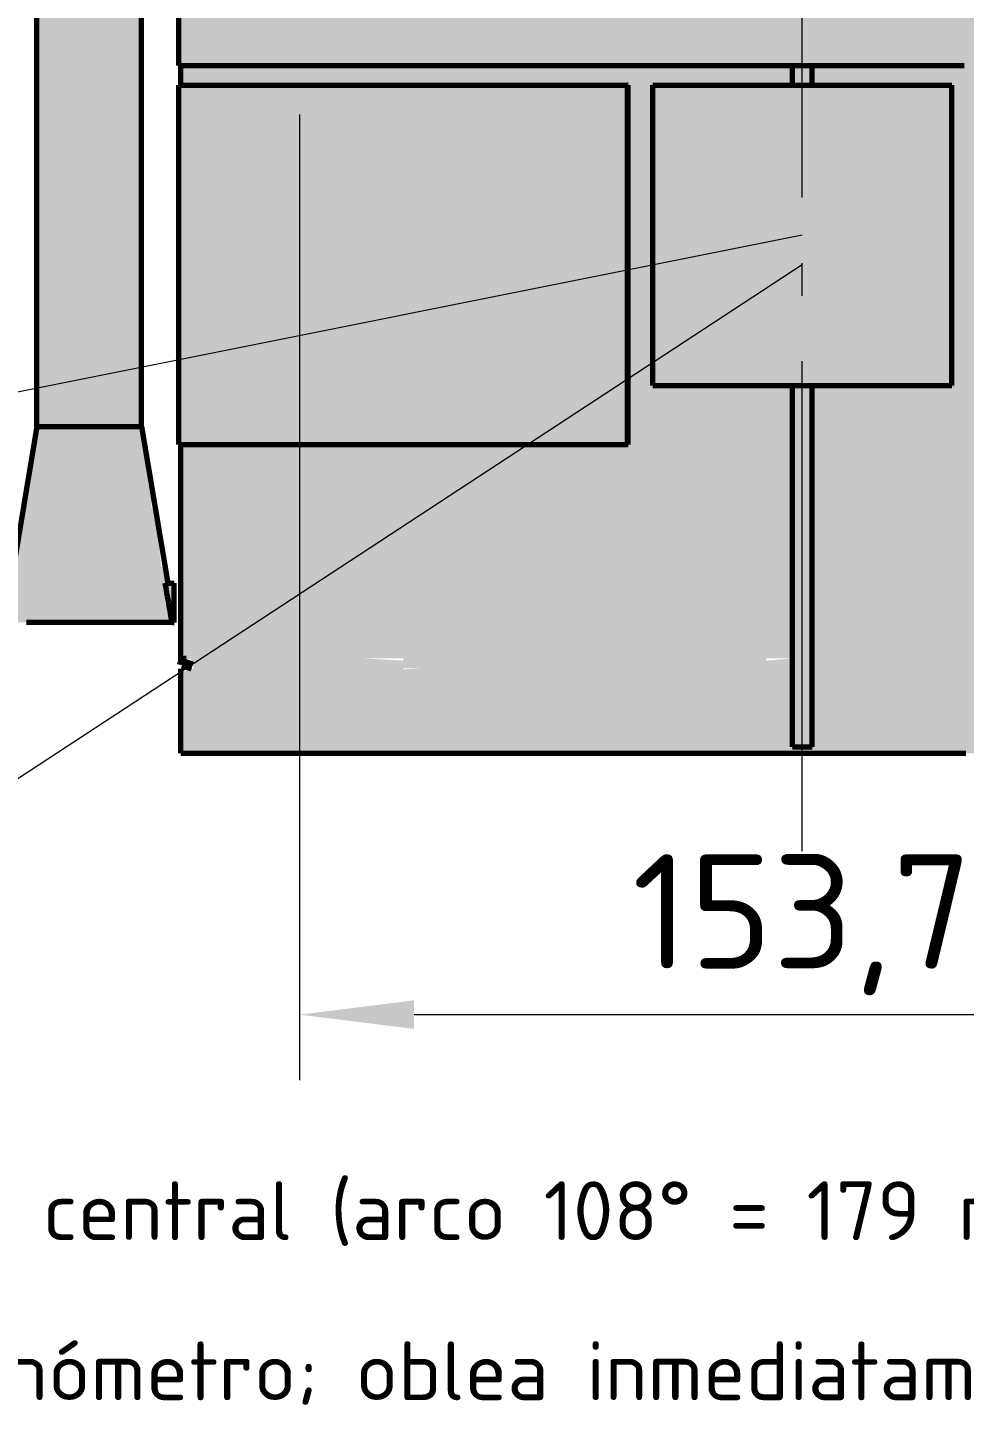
# Model space of a CAD drawing. Header units: millimetres. Extents: x 0 to 2382, y 0 to 420.
# Drawn here: x 2155.79 to 2184.42, y 208.65 to 251.2 of the extents above; entities that cross this region are included whole.
import ezdxf
from ezdxf.enums import TextEntityAlignment as Align

# ---------------------------------------------------------------- set-up
doc = ezdxf.new("R2010")
doc.units = ezdxf.units.MM
doc.linetypes.add('IRAM-F-TRAZO-PUNTO', pattern=[20, 15, -2, 1, -2])
for name, color, linetype, lineweight in [('01-VISIBLE', 7, 'CONTINUOUS', 70), ('03-EJE', 1, 'IRAM-F-TRAZO-PUNTO', 18), ('04-COTA', 3, 'CONTINUOUS', 18), ('06-TEXTO', 7, 'CONTINUOUS', 25), ('08-FINA', 5, 'CONTINUOUS', 18), ('13-GRAFICA', 30, 'CONTINUOUS', 18)]:
    doc.layers.add(name, color=color, linetype=linetype, lineweight=lineweight)
doc.styles.add('ISO3098', font='isocpeur.ttf')
doc.dimstyles.new('FLAMA-IRAM', dxfattribs={"dimtxt": 3.5, "dimasz": 3.5, "dimexe": 2, "dimexo": 1.5, "dimgap": 1, "dimtad": 1, "dimdec": 1, "dimtxsty": 'ISO3098', "dimblk": 'IRAM_FLECHA', "dimblk1": 'IRAM_FLECHA', "dimblk2": 'IRAM_FLECHA', "dimcen": 2.5, "dimclrd": 256, "dimclre": 256, "dimclrt": 256, "dimazin": 3, "dimtfac": 1, "dimtmove": 0, "dimatfit": 3, "dimlwd": 18, "dimlwe": 18})

# ---------------------------------------------------------------- blocks, each defined once
blk = doc.blocks.new('IRAM_FLECHA')
blk.add_solid([(0, 0), (-1, 0.125), (-1, -0.125)])

msp = doc.modelspace()

# ---------------------------------------------------------------- hatches: boundary and pattern name
at = {"layer": '08-FINA'}
h = msp.add_hatch(color=7, dxfattribs=at)
h.dxf.hatch_style = 1
h.paths.add_polyline_path([(2179.473, 244.847), (2176.943, 244.749), (2177.1, 243.965)])
h = msp.add_hatch(color=7, dxfattribs=at)
h.dxf.hatch_style = 1
h.paths.add_polyline_path([(2179.473, 243.947), (2177.163, 242.911), (2177.602, 242.242)])
at = {"layer": '13-GRAFICA', "true_color": 0x202020}
h = msp.add_hatch(color=7, dxfattribs=at)
h.dxf.hatch_style = 1
h.paths.add_polyline_path([(2155.273, 234.2), (2155.273, 234.5), (2155.373, 234.5), (2155.373, 235.1), (2155.473, 235.1), (2155.473, 235.7), (2155.573, 235.7), (2155.573, 236.3), (2155.673, 236.3), (2155.673, 236.9), (2155.773, 236.9), (2155.773, 237.5), (2155.873, 237.5), (2155.873, 238.1), (2155.973, 238.1), (2155.973, 238.7), (2156.073, 238.7), (2156.073, 291.9), (2159.273, 291.9), (2159.273, 281.9), (2158.773, 281.9), (2158.773, 278.3), (2159.273, 278.3), (2159.273, 238.6), (2159.373, 238.6), (2159.373, 237.9), (2159.473, 237.9), (2159.473, 237.2), (2159.573, 237.2), (2159.573, 236.5), (2159.673, 236.5), (2159.873, 234.7), (2159.973, 234.7), (2159.973, 234.3), (2160.273, 234.2), (2160.273, 233), (2155.073, 233), (2155.073, 234.2)])
at = {"layer": '13-GRAFICA', "true_color": 0xc4c8ce}
h = msp.add_hatch(color=7, dxfattribs=at)
h.dxf.hatch_style = 1
h.paths.add_polyline_path([(2161.173, 278.3), (2161.173, 278.2), (2160.573, 278.2), (2160.573, 250), (2161.173, 250), (2161.173, 249.4), (2160.473, 249.4), (2160.473, 278.3)])
at = {"layer": '13-GRAFICA', "true_color": 0xffffff}
h = msp.add_hatch(color=7, dxfattribs=at)
h.dxf.hatch_style = 1
h.paths.add_polyline_path([(2160.573, 250), (2160.573, 278.2), (2198.373, 278.2), (2198.373, 250)])
at = {"layer": '13-GRAFICA', "true_color": 0xffd200}
h = msp.add_hatch(color=7, dxfattribs=at)
h.dxf.hatch_style = 1
h.paths.add_polyline_path([(2160.654, 250.997), (2160.814, 250.997), (2161.007, 250.997), (2161.231, 250.997), (2161.486, 250.997), (2161.772, 250.997), (2162.089, 250.997), (2162.435, 250.997), (2162.811, 250.997), (2163.215, 250.997), (2163.648, 250.997), (2164.107, 250.997), (2164.593, 250.997), (2165.104, 250.997), (2165.64, 250.997), (2166.199, 250.997), (2166.782, 250.997), (2167.386, 250.997), (2168.011, 250.997), (2168.656, 250.997), (2169.319, 250.997), (2169.999, 250.997), (2170.696, 250.997), (2171.408, 250.997), (2172.134, 250.997), (2172.872, 250.997), (2173.622, 250.997), (2174.381, 250.997), (2175.15, 250.997), (2175.926, 250.997), (2176.708, 250.997), (2177.494, 250.997), (2178.284, 250.997), (2179.077, 250.997), (2179.869, 250.997), (2180.662, 250.997), (2181.452, 250.997), (2182.238, 250.997), (2183.02, 250.997), (2183.796, 250.997), (2184.565, 250.997), (2185.324, 250.997), (2186.074, 250.997), (2186.812, 250.997), (2187.538, 250.997), (2188.25, 250.997), (2188.947, 250.997), (2189.627, 250.997), (2190.29, 250.997), (2190.935, 250.997), (2191.56, 250.997), (2192.164, 250.997), (2192.747, 250.997), (2193.306, 250.997), (2193.842, 250.997), (2194.353, 250.997), (2194.839, 250.997), (2195.298, 250.997), (2195.731, 250.997), (2196.135, 250.997), (2196.511, 250.997), (2196.857, 250.997), (2197.174, 250.997), (2197.46, 250.997), (2197.715, 250.997), (2197.939, 250.997), (2198.132, 250.997), (2198.292, 250.997), (2198.373, 250.997), (2198.373, 250), (2160.573, 250), (2160.573, 250.997)])
at = {"layer": '13-GRAFICA', "true_color": 0xc4c8ce}
h = msp.add_hatch(color=7, dxfattribs=at)
h.dxf.hatch_style = 1
h.paths.add_polyline_path([(2162.173, 250), (2162.173, 249.4), (2161.173, 249.4), (2161.173, 250)])
h = msp.add_hatch(color=7, dxfattribs=at)
h.dxf.hatch_style = 1
h.paths.add_polyline_path([(2162.973, 250), (2162.973, 249.4), (2162.173, 249.4), (2162.173, 250)])
h = msp.add_hatch(color=7, dxfattribs=at)
h.dxf.hatch_style = 1
h.paths.add_polyline_path([(2164.573, 250), (2164.573, 249.4), (2162.973, 249.4), (2162.973, 250)])
h = msp.add_hatch(color=7, dxfattribs=at)
h.dxf.hatch_style = 1
h.paths.add_polyline_path([(2165.773, 250), (2165.773, 249.4), (2164.573, 249.4), (2164.573, 250)])
h = msp.add_hatch(color=7, dxfattribs=at)
h.dxf.hatch_style = 1
h.paths.add_polyline_path([(2167.873, 250), (2167.873, 249.4), (2165.773, 249.4), (2165.773, 250)])
h = msp.add_hatch(color=7, dxfattribs=at)
h.dxf.hatch_style = 1
h.paths.add_polyline_path([(2169.273, 250), (2169.273, 249.4), (2167.873, 249.4), (2167.873, 250)])
h = msp.add_hatch(color=7, dxfattribs=at)
h.dxf.hatch_style = 1
h.paths.add_polyline_path([(2171.773, 250), (2171.773, 249.4), (2169.273, 249.4), (2169.273, 250)])
h = msp.add_hatch(color=7, dxfattribs=at)
h.dxf.hatch_style = 1
h.paths.add_polyline_path([(2173.473, 250), (2173.473, 249.4), (2171.773, 249.4), (2171.773, 250)])
h = msp.add_hatch(color=7, dxfattribs=at)
h.dxf.hatch_style = 1
h.paths.add_polyline_path([(2176.173, 250), (2176.173, 249.4), (2174.873, 249.4), (2174.873, 240.2), (2176.173, 240.2), (2176.173, 231.8), (2175.573, 231.8), (2175.573, 231.9), (2173.873, 231.9), (2173.873, 231.8), (2173.473, 231.8), (2173.473, 238.4), (2174.173, 238.4), (2174.173, 249.4), (2173.473, 249.4), (2173.473, 250)])
h = msp.add_hatch(color=7, dxfattribs=at)
h.dxf.hatch_style = 1
h.paths.add_polyline_path([(2179.173, 250), (2179.173, 249.4), (2176.173, 249.4), (2176.173, 250)])
h = msp.add_hatch(color=7, dxfattribs=at)
h.dxf.hatch_style = 1
h.paths.add_polyline_path([(2179.173, 250), (2179.773, 250), (2179.773, 249.4), (2179.173, 249.4)])
h = msp.add_hatch(color=7, dxfattribs=at)
h.dxf.hatch_style = 1
h.paths.add_polyline_path([(2179.773, 249.4), (2179.773, 250), (2182.473, 250), (2182.473, 249.4)])
h = msp.add_hatch(color=7, dxfattribs=at)
h.dxf.hatch_style = 1
h.paths.add_polyline_path([(2184.073, 240.2), (2184.073, 249.4), (2182.473, 249.4), (2182.473, 250), (2184.773, 250), (2184.773, 248.8), (2184.773, 240.8), (2184.773, 231.9), (2182.973, 231.9), (2182.973, 231.8), (2182.473, 231.8), (2182.473, 240.2)])
at = {"layer": '13-GRAFICA', "true_color": 0xffffff}
h = msp.add_hatch(color=7, dxfattribs=at)
h.dxf.hatch_style = 1
h.paths.add_polyline_path([(2160.473, 238.4), (2160.473, 249.4), (2174.173, 249.4), (2174.173, 238.4)])
at = {"layer": '13-GRAFICA', "true_color": 0xe1e1e1}
h = msp.add_hatch(color=7, dxfattribs=at)
h.dxf.hatch_style = 1
h.paths.add_polyline_path([(2174.173, 247.2), (2160.473, 247.2), (2160.473, 249.4), (2174.173, 249.4)])
at = {"layer": '13-GRAFICA', "true_color": 0xd7beeb}
h = msp.add_hatch(color=7, dxfattribs=at)
h.dxf.hatch_style = 1
h.paths.add_polyline_path([(2174.873, 240.2), (2174.873, 249.4), (2184.073, 249.4), (2184.073, 240.2)])
at = {"layer": '13-GRAFICA', "true_color": 0x6e46a0}
h = msp.add_hatch(color=7, dxfattribs=at)
h.dxf.hatch_style = 1
h.paths.add_polyline_path([(2175.807, 249.4), (2175.807, 248.466), (2175.807, 241.134), (2175.807, 240.2), (2174.873, 240.2), (2174.873, 249.4)])
h = msp.add_hatch(color=7, dxfattribs=at)
h.dxf.hatch_style = 1
h.paths.add_polyline_path([(2183.139, 249.4), (2183.139, 248.466), (2175.807, 248.466), (2175.807, 249.4)])
h = msp.add_hatch(color=7, dxfattribs=at)
h.dxf.hatch_style = 1
h.paths.add_polyline_path([(2184.073, 249.4), (2184.073, 240.2), (2183.139, 240.2), (2183.139, 241.134), (2183.139, 248.466), (2183.139, 249.4)])
h = msp.add_hatch(color=7, dxfattribs=at)
h.dxf.hatch_style = 1
h.paths.add_polyline_path([(2175.807, 240.2), (2175.807, 241.134), (2183.139, 241.134), (2183.139, 240.2)])
at = {"layer": '13-GRAFICA', "true_color": 0xc4c8ce}
h = msp.add_hatch(color=7, dxfattribs=at)
h.dxf.hatch_style = 1
h.paths.add_polyline_path([(2179.173, 240.2), (2179.173, 231.9), (2178.373, 231.9), (2178.373, 231.8), (2177.973, 231.8), (2177.973, 231.6), (2179.173, 231.5), (2179.173, 229.2), (2179.773, 229.2), (2179.773, 231.5), (2181.073, 231.6), (2181.073, 231.8), (2179.773, 231.9), (2179.773, 240.2), (2182.473, 240.2), (2182.473, 231.8), (2182.473, 231.6), (2182.473, 229), (2176.173, 229), (2176.173, 231.6), (2176.173, 231.8), (2176.173, 240.2)])
h = msp.add_hatch(color=7, dxfattribs=at)
h.dxf.hatch_style = 1
h.paths.add_polyline_path([(2181.073, 231.8), (2181.073, 231.6), (2179.773, 231.5), (2179.773, 229.2), (2179.173, 229.2), (2179.173, 231.5), (2177.973, 231.6), (2177.973, 231.8), (2179.173, 231.9), (2179.173, 240.2), (2179.773, 240.2), (2179.773, 231.9)])
h = msp.add_hatch(color=7, dxfattribs=at)
h.dxf.hatch_style = 1
h.paths.add_polyline_path([(2160.473, 229), (2160.473, 231.6), (2160.573, 231.6), (2160.573, 231.5), (2160.873, 231.6), (2160.773, 231.9), (2160.473, 231.8), (2160.473, 238.4), (2161.173, 238.4), (2161.173, 231.8), (2161.173, 231.6), (2161.173, 229)])
h = msp.add_hatch(color=7, dxfattribs=at)
h.dxf.hatch_style = 1
h.paths.add_polyline_path([(2162.173, 238.4), (2162.173, 231.8), (2161.973, 231.8), (2161.973, 231.9), (2161.373, 231.9), (2161.373, 231.8), (2161.173, 231.8), (2161.173, 238.4)])
h = msp.add_hatch(color=7, dxfattribs=at)
h.dxf.hatch_style = 1
h.paths.add_polyline_path([(2162.173, 229), (2162.173, 231.6), (2162.173, 231.8), (2162.173, 238.4), (2162.973, 238.4), (2162.973, 231.8), (2162.973, 231.6), (2162.973, 229)])
h = msp.add_hatch(color=7, dxfattribs=at)
h.dxf.hatch_style = 1
h.paths.add_polyline_path([(2164.573, 238.4), (2164.573, 231.8), (2164.173, 231.8), (2164.173, 231.9), (2163.173, 231.9), (2163.173, 231.8), (2162.973, 231.8), (2162.973, 238.4)])
h = msp.add_hatch(color=7, dxfattribs=at)
h.dxf.hatch_style = 1
h.paths.add_polyline_path([(2164.573, 229), (2164.573, 231.6), (2164.573, 231.8), (2164.573, 238.4), (2165.773, 238.4), (2165.773, 231.8), (2165.773, 231.6), (2165.773, 229)])
h = msp.add_hatch(color=7, dxfattribs=at)
h.dxf.hatch_style = 1
h.paths.add_polyline_path([(2167.873, 238.4), (2167.873, 231.8), (2167.273, 231.8), (2167.273, 231.9), (2166.073, 231.9), (2166.073, 231.8), (2165.773, 231.8), (2165.773, 238.4)])
h = msp.add_hatch(color=7, dxfattribs=at)
h.dxf.hatch_style = 1
h.paths.add_polyline_path([(2167.873, 229), (2167.873, 231.6), (2167.873, 231.8), (2167.873, 238.4), (2169.273, 238.4), (2169.273, 231.8), (2169.273, 231.6), (2169.273, 229)])
h = msp.add_hatch(color=7, dxfattribs=at)
h.dxf.hatch_style = 1
h.paths.add_polyline_path([(2171.773, 238.4), (2171.773, 231.8), (2171.173, 231.8), (2171.173, 231.9), (2169.673, 231.9), (2169.673, 231.8), (2169.273, 231.8), (2169.273, 238.4)])
h = msp.add_hatch(color=7, dxfattribs=at)
h.dxf.hatch_style = 1
h.paths.add_polyline_path([(2171.773, 229), (2171.773, 231.6), (2171.773, 231.8), (2171.773, 238.4), (2173.473, 238.4), (2173.473, 231.8), (2173.473, 231.6), (2173.473, 229)])
h = msp.add_hatch(color=7, dxfattribs=at)
h.dxf.hatch_style = 1
h.paths.add_polyline_path([(2160.573, 231.9), (2160.873, 231.8), (2160.773, 231.5), (2160.473, 231.6)])
h = msp.add_hatch(color=7, dxfattribs=at)
h.dxf.hatch_style = 1
h.paths.add_polyline_path([(2161.973, 231.9), (2161.973, 231.8), (2162.173, 231.8), (2162.173, 231.6), (2161.973, 231.6), (2161.973, 231.5), (2161.373, 231.5), (2161.373, 231.6), (2161.173, 231.6), (2161.173, 231.8), (2161.373, 231.8), (2161.373, 231.9)])
h = msp.add_hatch(color=7, dxfattribs=at)
h.dxf.hatch_style = 1
h.paths.add_polyline_path([(2164.173, 231.9), (2164.173, 231.8), (2164.573, 231.8), (2164.573, 231.6), (2164.173, 231.6), (2164.173, 231.5), (2163.173, 231.5), (2163.173, 231.6), (2162.973, 231.6), (2162.973, 231.8), (2163.173, 231.8), (2163.173, 231.9)])
h = msp.add_hatch(color=7, dxfattribs=at)
h.dxf.hatch_style = 1
h.paths.add_polyline_path([(2167.873, 231.8), (2167.873, 231.6), (2167.273, 231.6), (2167.273, 231.5), (2166.073, 231.5), (2166.073, 231.6), (2165.773, 231.6), (2165.773, 231.8), (2166.073, 231.8), (2166.073, 231.9)])
h = msp.add_hatch(color=7, dxfattribs=at)
h.dxf.hatch_style = 1
h.paths.add_polyline_path([(2171.173, 231.9), (2171.173, 231.8), (2171.773, 231.8), (2171.773, 231.6), (2171.173, 231.6), (2171.173, 231.5), (2169.673, 231.5), (2169.673, 231.6), (2169.273, 231.6), (2169.273, 231.8), (2169.673, 231.8), (2169.673, 231.9)])
h = msp.add_hatch(color=7, dxfattribs=at)
h.dxf.hatch_style = 1
h.paths.add_polyline_path([(2175.573, 231.9), (2175.573, 231.8), (2176.173, 231.8), (2176.173, 231.6), (2175.573, 231.6), (2175.573, 231.5), (2173.873, 231.5), (2173.873, 231.6), (2173.473, 231.6), (2173.473, 231.8), (2173.873, 231.8), (2173.873, 231.9)])
h = msp.add_hatch(color=7, dxfattribs=at)
h.dxf.hatch_style = 1
h.paths.add_polyline_path([(2182.473, 231.8), (2182.973, 231.8), (2182.973, 231.9), (2184.873, 231.9), (2184.873, 231.8), (2185.473, 231.8), (2185.473, 231.6), (2184.873, 231.6), (2184.873, 231.5), (2182.973, 231.5), (2182.973, 231.6), (2182.473, 231.6)])
h = msp.add_hatch(color=7, dxfattribs=at)
h.dxf.hatch_style = 1
h.paths.add_polyline_path([(2161.173, 229), (2161.173, 231.6), (2161.373, 231.6), (2161.373, 231.5), (2161.973, 231.5), (2161.973, 231.6), (2162.173, 231.6), (2162.173, 229)])
h = msp.add_hatch(color=7, dxfattribs=at)
h.dxf.hatch_style = 1
h.paths.add_polyline_path([(2162.973, 229), (2162.973, 231.6), (2163.173, 231.6), (2163.173, 231.5), (2164.173, 231.5), (2164.173, 231.6), (2164.573, 231.6), (2164.573, 229)])
h = msp.add_hatch(color=7, dxfattribs=at)
h.dxf.hatch_style = 1
h.paths.add_polyline_path([(2165.773, 229), (2165.773, 231.6), (2166.073, 231.6), (2166.073, 231.5), (2167.873, 231.6), (2167.873, 229)])
h = msp.add_hatch(color=7, dxfattribs=at)
h.dxf.hatch_style = 1
h.paths.add_polyline_path([(2169.273, 229), (2169.273, 231.6), (2169.673, 231.6), (2169.673, 231.5), (2171.173, 231.5), (2171.173, 231.6), (2171.773, 231.6), (2171.773, 229)])
h = msp.add_hatch(color=7, dxfattribs=at)
h.dxf.hatch_style = 1
h.paths.add_polyline_path([(2173.473, 229), (2173.473, 231.6), (2173.873, 231.6), (2173.873, 231.5), (2175.573, 231.5), (2175.573, 231.6), (2176.173, 231.6), (2176.173, 229)])
h = msp.add_hatch(color=7, dxfattribs=at)
h.dxf.hatch_style = 1
h.paths.add_polyline_path([(2182.473, 229), (2182.473, 231.6), (2182.973, 231.6), (2182.973, 231.5), (2184.773, 231.5), (2184.773, 229)])

# ---------------------------------------------------------------- linework, layer by layer
at = {"layer": '01-VISIBLE'}
for p, q in [((2156.073, 239), (2156.073, 291.885)), ((2159.273, 239), (2159.273, 278.308)), ((2160.413, 250.047), (2160.413, 278.153)), ((2160.473, 249.447), (2160.473, 250.047)), ((2179.173, 249.447), (2179.173, 250.047)), ((2179.773, 249.447), (2179.773, 250.047)), ((2160.413, 238.447), (2160.413, 249.447)), ((2174.129, 238.447), (2174.129, 249.447)), ((2174.145, 249.447), (2174.129, 249.447)), ((2174.145, 238.447), (2174.145, 249.447)), ((2174.903, 240.247), (2174.903, 249.447)), ((2184.043, 240.247), (2184.043, 249.447)), ((2179.173, 229.2), (2179.173, 240.247)), ((2179.773, 229.2), (2179.773, 240.247)), ((2156.073, 239), (2155.273, 234.2)), ((2159.273, 239), (2160.073, 234.2)), ((2160.473, 231.82), (2160.473, 238.447)), ((2174.145, 238.447), (2174.129, 238.447)), ((2159.997, 234.2), (2160.273, 234.2)), ((2160.273, 233), (2160.273, 234.2)), ((2160.203, 233), (2160.273, 233)), ((2160.473, 229), (2160.473, 231.58)), ((2179.173, 229.2), (2179.773, 229.2))]:
    msp.add_line(p, q, dxfattribs=at)
for points in [[(2160.413, 250.047), (2160.513, 250.047), (2160.613, 250.047), (2160.713, 250.047), (2160.813, 250.047), (2160.913, 250.047), (2161.013, 250.047), (2161.113, 250.047), (2161.213, 250.047), (2161.313, 250.047), (2161.414, 250.047), (2161.514, 250.047), (2161.614, 250.047), (2161.714, 250.047), (2161.814, 250.047), (2161.914, 250.047), (2162.014, 250.047), (2162.114, 250.047), (2162.214, 250.047), (2162.314, 250.047), (2162.414, 250.047), (2162.514, 250.047), (2162.614, 250.047), (2162.714, 250.047), (2162.814, 250.047), (2162.914, 250.047), (2163.014, 250.047), (2163.114, 250.047), (2163.214, 250.047), (2163.315, 250.047), (2163.415, 250.047), (2163.515, 250.047), (2163.615, 250.047), (2163.715, 250.047), (2163.815, 250.047), (2163.915, 250.047), (2164.015, 250.047), (2164.115, 250.047), (2164.215, 250.047), (2164.315, 250.047), (2164.415, 250.047), (2164.515, 250.047), (2164.615, 250.047), (2164.715, 250.047), (2164.815, 250.047), (2164.915, 250.047), (2165.015, 250.047), (2165.115, 250.047), (2165.216, 250.047), (2165.316, 250.047), (2165.416, 250.047), (2165.516, 250.047), (2165.616, 250.047), (2165.716, 250.047), (2165.816, 250.047), (2165.916, 250.047), (2166.016, 250.047), (2166.116, 250.047), (2166.216, 250.047), (2166.316, 250.047), (2166.416, 250.047), (2166.516, 250.047), (2166.616, 250.047), (2166.716, 250.047), (2166.816, 250.047), (2166.916, 250.047), (2167.016, 250.047), (2167.117, 250.047), (2167.217, 250.047), (2167.317, 250.047), (2167.417, 250.047), (2167.517, 250.047), (2167.617, 250.047), (2167.717, 250.047), (2167.817, 250.047), (2167.917, 250.047), (2168.017, 250.047), (2168.117, 250.047), (2168.217, 250.047), (2168.317, 250.047), (2168.417, 250.047), (2168.517, 250.047), (2168.617, 250.047), (2168.717, 250.047), (2168.817, 250.047), (2168.917, 250.047), (2169.018, 250.047), (2169.118, 250.047), (2169.218, 250.047), (2169.318, 250.047), (2169.418, 250.047), (2169.518, 250.047), (2169.618, 250.047), (2169.718, 250.047), (2169.818, 250.047), (2169.918, 250.047), (2170.018, 250.047), (2170.118, 250.047), (2170.218, 250.047), (2170.318, 250.047), (2170.418, 250.047), (2170.518, 250.047), (2170.618, 250.047), (2170.718, 250.047), (2170.818, 250.047), (2170.919, 250.047), (2171.019, 250.047), (2171.119, 250.047), (2171.219, 250.047), (2171.319, 250.047), (2171.419, 250.047), (2171.519, 250.047), (2171.619, 250.047), (2171.719, 250.047), (2171.819, 250.047), (2171.919, 250.047), (2172.019, 250.047), (2172.119, 250.047), (2172.219, 250.047), (2172.319, 250.047), (2172.419, 250.047), (2172.519, 250.047), (2172.619, 250.047), (2172.719, 250.047), (2172.82, 250.047), (2172.92, 250.047), (2173.02, 250.047), (2173.12, 250.047), (2173.22, 250.047), (2173.32, 250.047), (2173.42, 250.047), (2173.52, 250.047), (2173.62, 250.047), (2173.72, 250.047), (2173.82, 250.047), (2173.92, 250.047), (2174.02, 250.047), (2174.12, 250.047), (2174.22, 250.047), (2174.32, 250.047), (2174.42, 250.047), (2174.52, 250.047), (2174.62, 250.047), (2174.721, 250.047), (2174.821, 250.047), (2174.921, 250.047), (2175.021, 250.047), (2175.121, 250.047), (2175.221, 250.047), (2175.321, 250.047), (2175.421, 250.047), (2175.521, 250.047), (2175.621, 250.047), (2175.721, 250.047), (2175.821, 250.047), (2175.921, 250.047), (2176.021, 250.047), (2176.121, 250.047), (2176.221, 250.047), (2176.321, 250.047), (2176.421, 250.047), (2176.521, 250.047), (2176.622, 250.047), (2176.722, 250.047), (2176.822, 250.047), (2176.922, 250.047), (2177.022, 250.047), (2177.122, 250.047), (2177.222, 250.047), (2177.322, 250.047), (2177.422, 250.047), (2177.522, 250.047), (2177.622, 250.047), (2177.722, 250.047), (2177.822, 250.047), (2177.922, 250.047), (2178.022, 250.047), (2178.122, 250.047), (2178.222, 250.047), (2178.322, 250.047), (2178.422, 250.047), (2178.523, 250.047), (2178.623, 250.047), (2178.723, 250.047), (2178.823, 250.047), (2178.923, 250.047), (2179.023, 250.047), (2179.123, 250.047), (2179.223, 250.047), (2179.323, 250.047), (2179.423, 250.047), (2179.523, 250.047), (2179.623, 250.047), (2179.723, 250.047), (2179.823, 250.047), (2179.923, 250.047), (2180.023, 250.047), (2180.123, 250.047), (2180.223, 250.047), (2180.323, 250.047), (2180.423, 250.047), (2180.524, 250.047), (2180.624, 250.047), (2180.724, 250.047), (2180.824, 250.047), (2180.924, 250.047), (2181.024, 250.047), (2181.124, 250.047), (2181.224, 250.047), (2181.324, 250.047), (2181.424, 250.047), (2181.524, 250.047), (2181.624, 250.047), (2181.724, 250.047), (2181.824, 250.047), (2181.924, 250.047), (2182.024, 250.047), (2182.124, 250.047), (2182.224, 250.047), (2182.324, 250.047), (2182.425, 250.047), (2182.525, 250.047), (2182.625, 250.047), (2182.725, 250.047), (2182.825, 250.047), (2182.925, 250.047), (2183.025, 250.047), (2183.125, 250.047), (2183.225, 250.047), (2183.325, 250.047), (2183.425, 250.047), (2183.525, 250.047), (2183.625, 250.047), (2183.725, 250.047), (2183.825, 250.047), (2183.925, 250.047), (2184.025, 250.047), (2184.125, 250.047), (2184.225, 250.047), (2184.326, 250.047), (2184.426, 250.047)], [(2160.413, 249.447), (2160.513, 249.447), (2160.613, 249.447), (2160.713, 249.447), (2160.813, 249.447), (2160.914, 249.447), (2161.014, 249.447), (2161.114, 249.447), (2161.214, 249.447), (2161.314, 249.447), (2161.414, 249.447), (2161.514, 249.447), (2161.614, 249.447), (2161.714, 249.447), (2161.815, 249.447), (2161.915, 249.447), (2162.015, 249.447), (2162.115, 249.447), (2162.215, 249.447), (2162.315, 249.447), (2162.415, 249.447), (2162.515, 249.447), (2162.616, 249.447), (2162.716, 249.447), (2162.816, 249.447), (2162.916, 249.447), (2163.016, 249.447), (2163.116, 249.447), (2163.216, 249.447), (2163.316, 249.447), (2163.416, 249.447), (2163.517, 249.447), (2163.617, 249.447), (2163.717, 249.447), (2163.817, 249.447), (2163.917, 249.447), (2164.017, 249.447), (2164.117, 249.447), (2164.217, 249.447), (2164.317, 249.447), (2164.418, 249.447), (2164.518, 249.447), (2164.618, 249.447), (2164.718, 249.447), (2164.818, 249.447), (2164.918, 249.447), (2165.018, 249.447), (2165.118, 249.447), (2165.218, 249.447), (2165.319, 249.447), (2165.419, 249.447), (2165.519, 249.447), (2165.619, 249.447), (2165.719, 249.447), (2165.819, 249.447), (2165.919, 249.447), (2166.019, 249.447), (2166.119, 249.447), (2166.22, 249.447), (2166.32, 249.447), (2166.42, 249.447), (2166.52, 249.447), (2166.62, 249.447), (2166.72, 249.447), (2166.82, 249.447), (2166.92, 249.447), (2167.021, 249.447), (2167.121, 249.447), (2167.221, 249.447), (2167.321, 249.447), (2167.421, 249.447), (2167.521, 249.447), (2167.621, 249.447), (2167.721, 249.447), (2167.821, 249.447), (2167.922, 249.447), (2168.022, 249.447), (2168.122, 249.447), (2168.222, 249.447), (2168.322, 249.447), (2168.422, 249.447), (2168.522, 249.447), (2168.622, 249.447), (2168.722, 249.447), (2168.823, 249.447), (2168.923, 249.447), (2169.023, 249.447), (2169.123, 249.447), (2169.223, 249.447), (2169.323, 249.447), (2169.423, 249.447), (2169.523, 249.447), (2169.623, 249.447), (2169.724, 249.447), (2169.824, 249.447), (2169.924, 249.447), (2170.024, 249.447), (2170.124, 249.447), (2170.224, 249.447), (2170.324, 249.447), (2170.424, 249.447), (2170.524, 249.447), (2170.625, 249.447), (2170.725, 249.447), (2170.825, 249.447), (2170.925, 249.447), (2171.025, 249.447), (2171.125, 249.447), (2171.225, 249.447), (2171.325, 249.447), (2171.426, 249.447), (2171.526, 249.447), (2171.626, 249.447), (2171.726, 249.447), (2171.826, 249.447), (2171.926, 249.447), (2172.026, 249.447), (2172.126, 249.447), (2172.226, 249.447), (2172.327, 249.447), (2172.427, 249.447), (2172.527, 249.447), (2172.627, 249.447), (2172.727, 249.447), (2172.827, 249.447), (2172.927, 249.447), (2173.027, 249.447), (2173.127, 249.447), (2173.228, 249.447), (2173.328, 249.447), (2173.428, 249.447), (2173.528, 249.447), (2173.628, 249.447), (2173.728, 249.447), (2173.828, 249.447), (2173.928, 249.447), (2174.028, 249.447), (2174.129, 249.447)], [(2174.903, 249.447), (2175.004, 249.447), (2175.104, 249.447), (2175.205, 249.447), (2175.305, 249.447), (2175.406, 249.447), (2175.506, 249.447), (2175.606, 249.447), (2175.707, 249.447), (2175.807, 249.447), (2175.908, 249.447), (2176.008, 249.447), (2176.109, 249.447), (2176.209, 249.447), (2176.309, 249.447), (2176.41, 249.447), (2176.51, 249.447), (2176.611, 249.447), (2176.711, 249.447), (2176.812, 249.447), (2176.912, 249.447), (2177.012, 249.447), (2177.113, 249.447), (2177.213, 249.447), (2177.314, 249.447), (2177.414, 249.447), (2177.515, 249.447), (2177.615, 249.447), (2177.715, 249.447), (2177.816, 249.447), (2177.916, 249.447), (2178.017, 249.447), (2178.117, 249.447), (2178.218, 249.447), (2178.318, 249.447), (2178.418, 249.447), (2178.519, 249.447), (2178.619, 249.447), (2178.72, 249.447), (2178.82, 249.447), (2178.921, 249.447), (2179.021, 249.447), (2179.121, 249.447), (2179.222, 249.447), (2179.322, 249.447), (2179.423, 249.447), (2179.523, 249.447), (2179.624, 249.447), (2179.724, 249.447), (2179.825, 249.447), (2179.925, 249.447), (2180.025, 249.447), (2180.126, 249.447), (2180.226, 249.447), (2180.327, 249.447), (2180.427, 249.447), (2180.528, 249.447), (2180.628, 249.447), (2180.728, 249.447), (2180.829, 249.447), (2180.929, 249.447), (2181.03, 249.447), (2181.13, 249.447), (2181.231, 249.447), (2181.331, 249.447), (2181.431, 249.447), (2181.532, 249.447), (2181.632, 249.447), (2181.733, 249.447), (2181.833, 249.447), (2181.934, 249.447), (2182.034, 249.447), (2182.134, 249.447), (2182.235, 249.447), (2182.335, 249.447), (2182.436, 249.447), (2182.536, 249.447), (2182.637, 249.447), (2182.737, 249.447), (2182.837, 249.447), (2182.938, 249.447), (2183.038, 249.447), (2183.139, 249.447), (2183.239, 249.447), (2183.34, 249.447), (2183.44, 249.447), (2183.54, 249.447), (2183.641, 249.447), (2183.741, 249.447), (2183.842, 249.447), (2183.942, 249.447), (2184.043, 249.447)], [(2174.903, 240.247), (2175.004, 240.247), (2175.104, 240.247), (2175.205, 240.247), (2175.305, 240.247), (2175.406, 240.247), (2175.506, 240.247), (2175.606, 240.247), (2175.707, 240.247), (2175.807, 240.247), (2175.908, 240.247), (2176.008, 240.247), (2176.109, 240.247), (2176.209, 240.247), (2176.309, 240.247), (2176.41, 240.247), (2176.51, 240.247), (2176.611, 240.247), (2176.711, 240.247), (2176.812, 240.247), (2176.912, 240.247), (2177.012, 240.247), (2177.113, 240.247), (2177.213, 240.247), (2177.314, 240.247), (2177.414, 240.247), (2177.515, 240.247), (2177.615, 240.247), (2177.715, 240.247), (2177.816, 240.247), (2177.916, 240.247), (2178.017, 240.247), (2178.117, 240.247), (2178.218, 240.247), (2178.318, 240.247), (2178.418, 240.247), (2178.519, 240.247), (2178.619, 240.247), (2178.72, 240.247), (2178.82, 240.247), (2178.921, 240.247), (2179.021, 240.247), (2179.121, 240.247), (2179.222, 240.247), (2179.322, 240.247), (2179.423, 240.247), (2179.523, 240.247), (2179.624, 240.247), (2179.724, 240.247), (2179.825, 240.247), (2179.925, 240.247), (2180.025, 240.247), (2180.126, 240.247), (2180.226, 240.247), (2180.327, 240.247), (2180.427, 240.247), (2180.528, 240.247), (2180.628, 240.247), (2180.728, 240.247), (2180.829, 240.247), (2180.929, 240.247), (2181.03, 240.247), (2181.13, 240.247), (2181.231, 240.247), (2181.331, 240.247), (2181.431, 240.247), (2181.532, 240.247), (2181.632, 240.247), (2181.733, 240.247), (2181.833, 240.247), (2181.934, 240.247), (2182.034, 240.247), (2182.134, 240.247), (2182.235, 240.247), (2182.335, 240.247), (2182.436, 240.247), (2182.536, 240.247), (2182.637, 240.247), (2182.737, 240.247), (2182.837, 240.247), (2182.938, 240.247), (2183.038, 240.247), (2183.139, 240.247), (2183.239, 240.247), (2183.34, 240.247), (2183.44, 240.247), (2183.54, 240.247), (2183.641, 240.247), (2183.741, 240.247), (2183.842, 240.247), (2183.942, 240.247), (2184.043, 240.247)], [(2156.073, 239), (2156.173, 239), (2156.273, 239), (2156.373, 239), (2156.473, 239), (2156.573, 239), (2156.673, 239), (2156.773, 239), (2156.873, 239), (2156.973, 239), (2157.073, 239), (2157.173, 239), (2157.273, 239), (2157.373, 239), (2157.473, 239), (2157.573, 239), (2157.673, 239), (2157.773, 239), (2157.873, 239), (2157.973, 239), (2158.073, 239), (2158.173, 239), (2158.273, 239), (2158.373, 239), (2158.473, 239), (2158.573, 239), (2158.673, 239), (2158.773, 239), (2158.873, 239), (2158.973, 239), (2159.073, 239), (2159.173, 239), (2159.273, 239)], [(2160.413, 238.447), (2160.513, 238.447), (2160.613, 238.447), (2160.713, 238.447), (2160.813, 238.447), (2160.914, 238.447), (2161.014, 238.447), (2161.114, 238.447), (2161.214, 238.447), (2161.314, 238.447), (2161.414, 238.447), (2161.514, 238.447), (2161.614, 238.447), (2161.714, 238.447), (2161.815, 238.447), (2161.915, 238.447), (2162.015, 238.447), (2162.115, 238.447), (2162.215, 238.447), (2162.315, 238.447), (2162.415, 238.447), (2162.515, 238.447), (2162.616, 238.447), (2162.716, 238.447), (2162.816, 238.447), (2162.916, 238.447), (2163.016, 238.447), (2163.116, 238.447), (2163.216, 238.447), (2163.316, 238.447), (2163.416, 238.447), (2163.517, 238.447), (2163.617, 238.447), (2163.717, 238.447), (2163.817, 238.447), (2163.917, 238.447), (2164.017, 238.447), (2164.117, 238.447), (2164.217, 238.447), (2164.317, 238.447), (2164.418, 238.447), (2164.518, 238.447), (2164.618, 238.447), (2164.718, 238.447), (2164.818, 238.447), (2164.918, 238.447), (2165.018, 238.447), (2165.118, 238.447), (2165.218, 238.447), (2165.319, 238.447), (2165.419, 238.447), (2165.519, 238.447), (2165.619, 238.447), (2165.719, 238.447), (2165.819, 238.447), (2165.919, 238.447), (2166.019, 238.447), (2166.119, 238.447), (2166.22, 238.447), (2166.32, 238.447), (2166.42, 238.447), (2166.52, 238.447), (2166.62, 238.447), (2166.72, 238.447), (2166.82, 238.447), (2166.92, 238.447), (2167.021, 238.447), (2167.121, 238.447), (2167.221, 238.447), (2167.321, 238.447), (2167.421, 238.447), (2167.521, 238.447), (2167.621, 238.447), (2167.721, 238.447), (2167.821, 238.447), (2167.922, 238.447), (2168.022, 238.447), (2168.122, 238.447), (2168.222, 238.447), (2168.322, 238.447), (2168.422, 238.447), (2168.522, 238.447), (2168.622, 238.447), (2168.722, 238.447), (2168.823, 238.447), (2168.923, 238.447), (2169.023, 238.447), (2169.123, 238.447), (2169.223, 238.447), (2169.323, 238.447), (2169.423, 238.447), (2169.523, 238.447), (2169.623, 238.447), (2169.724, 238.447), (2169.824, 238.447), (2169.924, 238.447), (2170.024, 238.447), (2170.124, 238.447), (2170.224, 238.447), (2170.324, 238.447), (2170.424, 238.447), (2170.524, 238.447), (2170.625, 238.447), (2170.725, 238.447), (2170.825, 238.447), (2170.925, 238.447), (2171.025, 238.447), (2171.125, 238.447), (2171.225, 238.447), (2171.325, 238.447), (2171.426, 238.447), (2171.526, 238.447), (2171.626, 238.447), (2171.726, 238.447), (2171.826, 238.447), (2171.926, 238.447), (2172.026, 238.447), (2172.126, 238.447), (2172.226, 238.447), (2172.327, 238.447), (2172.427, 238.447), (2172.527, 238.447), (2172.627, 238.447), (2172.727, 238.447), (2172.827, 238.447), (2172.927, 238.447), (2173.027, 238.447), (2173.127, 238.447), (2173.228, 238.447), (2173.328, 238.447), (2173.428, 238.447), (2173.528, 238.447), (2173.628, 238.447), (2173.728, 238.447), (2173.828, 238.447), (2173.928, 238.447), (2174.028, 238.447), (2174.129, 238.447)], [(2160.203, 233), (2160.186, 233.1), (2160.169, 233.2), (2160.151, 233.3), (2160.134, 233.4), (2160.117, 233.5), (2160.1, 233.6), (2160.083, 233.7), (2160.066, 233.8), (2160.048, 233.9), (2160.031, 234), (2160.014, 234.1), (2159.997, 234.2)], [(2160.203, 233), (2160.102, 233), (2160, 233), (2159.899, 233), (2159.798, 233), (2159.697, 233), (2159.596, 233), (2159.494, 233), (2159.393, 233), (2159.292, 233), (2159.191, 233), (2159.09, 233), (2158.989, 233), (2158.887, 233), (2158.786, 233), (2158.685, 233), (2158.584, 233), (2158.483, 233), (2158.381, 233), (2158.28, 233), (2158.179, 233), (2158.078, 233), (2157.977, 233), (2157.875, 233), (2157.774, 233), (2157.673, 233), (2157.572, 233), (2157.471, 233), (2157.369, 233), (2157.268, 233), (2157.167, 233), (2157.066, 233), (2156.965, 233), (2156.863, 233), (2156.762, 233), (2156.661, 233), (2156.56, 233), (2156.459, 233), (2156.357, 233), (2156.256, 233), (2156.155, 233), (2156.054, 233), (2155.953, 233), (2155.852, 233), (2155.75, 233)], [(2160.633, 231.9), (2160.581, 231.893), (2160.533, 231.873), (2160.492, 231.841), (2160.46, 231.8), (2160.44, 231.752), (2160.433, 231.7)], [(2160.473, 229), (2160.573, 229), (2160.673, 229), (2160.773, 229), (2160.873, 229), (2160.973, 229), (2161.073, 229), (2161.173, 229), (2161.273, 229), (2161.373, 229), (2161.473, 229), (2161.573, 229), (2161.673, 229), (2161.773, 229), (2161.873, 229), (2161.973, 229), (2162.073, 229), (2162.173, 229), (2162.273, 229), (2162.373, 229), (2162.473, 229), (2162.573, 229), (2162.673, 229), (2162.773, 229), (2162.873, 229), (2162.973, 229), (2163.073, 229), (2163.173, 229), (2163.273, 229), (2163.373, 229), (2163.473, 229), (2163.573, 229), (2163.673, 229), (2163.773, 229), (2163.873, 229), (2163.973, 229), (2164.073, 229), (2164.173, 229), (2164.273, 229), (2164.373, 229), (2164.473, 229), (2164.573, 229), (2164.673, 229), (2164.773, 229), (2164.873, 229), (2164.973, 229), (2165.073, 229), (2165.173, 229), (2165.273, 229), (2165.373, 229), (2165.473, 229), (2165.573, 229), (2165.673, 229), (2165.773, 229), (2165.873, 229), (2165.973, 229), (2166.073, 229), (2166.173, 229), (2166.273, 229), (2166.373, 229), (2166.473, 229), (2166.573, 229), (2166.673, 229), (2166.773, 229), (2166.873, 229), (2166.973, 229), (2167.073, 229), (2167.173, 229), (2167.273, 229), (2167.373, 229), (2167.473, 229), (2167.573, 229), (2167.673, 229), (2167.773, 229), (2167.873, 229), (2167.973, 229), (2168.073, 229), (2168.173, 229), (2168.273, 229), (2168.373, 229), (2168.473, 229), (2168.573, 229), (2168.673, 229), (2168.773, 229), (2168.873, 229), (2168.973, 229), (2169.073, 229), (2169.173, 229), (2169.273, 229), (2169.373, 229), (2169.473, 229), (2169.573, 229), (2169.673, 229), (2169.773, 229), (2169.873, 229), (2169.973, 229), (2170.073, 229), (2170.173, 229), (2170.273, 229), (2170.373, 229), (2170.473, 229), (2170.573, 229), (2170.673, 229), (2170.773, 229), (2170.873, 229), (2170.973, 229), (2171.073, 229), (2171.173, 229), (2171.273, 229), (2171.373, 229), (2171.473, 229), (2171.573, 229), (2171.673, 229), (2171.773, 229), (2171.873, 229), (2171.973, 229), (2172.073, 229), (2172.173, 229), (2172.273, 229), (2172.373, 229), (2172.473, 229), (2172.573, 229), (2172.673, 229), (2172.773, 229), (2172.873, 229), (2172.973, 229), (2173.073, 229), (2173.173, 229), (2173.273, 229), (2173.373, 229), (2173.473, 229), (2173.573, 229), (2173.673, 229), (2173.773, 229), (2173.873, 229), (2173.973, 229), (2174.073, 229), (2174.173, 229), (2174.273, 229), (2174.373, 229), (2174.473, 229), (2174.573, 229), (2174.673, 229), (2174.773, 229), (2174.873, 229), (2174.973, 229), (2175.073, 229), (2175.173, 229), (2175.273, 229), (2175.373, 229), (2175.473, 229), (2175.573, 229), (2175.673, 229), (2175.773, 229), (2175.873, 229), (2175.973, 229), (2176.073, 229), (2176.173, 229), (2176.273, 229), (2176.373, 229), (2176.473, 229), (2176.573, 229), (2176.673, 229), (2176.773, 229), (2176.873, 229), (2176.973, 229), (2177.073, 229), (2177.173, 229), (2177.273, 229), (2177.373, 229), (2177.473, 229), (2177.573, 229), (2177.673, 229), (2177.773, 229), (2177.873, 229), (2177.973, 229), (2178.073, 229), (2178.173, 229), (2178.273, 229), (2178.373, 229), (2178.473, 229), (2178.573, 229), (2178.673, 229), (2178.773, 229), (2178.873, 229), (2178.973, 229), (2179.073, 229), (2179.173, 229), (2179.273, 229), (2179.373, 229), (2179.473, 229), (2179.573, 229), (2179.673, 229), (2179.773, 229), (2179.873, 229), (2179.973, 229), (2180.073, 229), (2180.173, 229), (2180.273, 229), (2180.373, 229), (2180.473, 229), (2180.573, 229), (2180.673, 229), (2180.773, 229), (2180.873, 229), (2180.973, 229), (2181.073, 229), (2181.173, 229), (2181.273, 229), (2181.373, 229), (2181.473, 229), (2181.573, 229), (2181.673, 229), (2181.773, 229), (2181.873, 229), (2181.973, 229), (2182.073, 229), (2182.173, 229), (2182.273, 229), (2182.373, 229), (2182.473, 229), (2182.573, 229), (2182.673, 229), (2182.773, 229), (2182.873, 229), (2182.973, 229), (2183.073, 229), (2183.173, 229), (2183.273, 229), (2183.373, 229), (2183.473, 229), (2183.573, 229), (2183.673, 229), (2183.773, 229), (2183.873, 229), (2183.973, 229), (2184.073, 229), (2184.173, 229), (2184.273, 229), (2184.373, 229), (2184.473, 229)]]:
    msp.add_lwpolyline(points, dxfattribs=at)
at = {"layer": '03-EJE'}
msp.add_line((2179.473, 226), (2179.473, 281.153), dxfattribs=at)
at = {"layer": '08-FINA'}
for p, q in [((2179.473, 244.847), (2146.473, 238.247)), ((2179.473, 243.947), (2146.473, 222.304))]:
    msp.add_line(p, q, dxfattribs=at)

# ---------------------------------------------------------------- texts
at = {"layer": '06-TEXTO', "style": 'ISO3098'}
for s, p in [('cuerda 154 = panel central (arco 108° = 179 mm desarrollados); colores reales', (2178, 215)), ('Etiqueta de frente sobre el eje del manómetro; oblea inmediatamente debajo, sin otra identificación entre ambas (Res.', (2178, 210.1))]:
    msp.add_text(s, height=1.8, dxfattribs=at).set_placement(p, align=Align.MIDDLE_CENTER)

# ---------------------------------------------------------------- dimensions: what is measured, and where the dimension line sits
at = {"layer": '04-COTA'}
msp.add_linear_dim(base=(2164.102, 221), p1=(2164.102, 250.047), p2=(2194.844, 250.047), dimstyle='FLAMA-IRAM', override={"dimlfac": 5}, dxfattribs=at).render()

doc.saveas('drawing.dxf')
